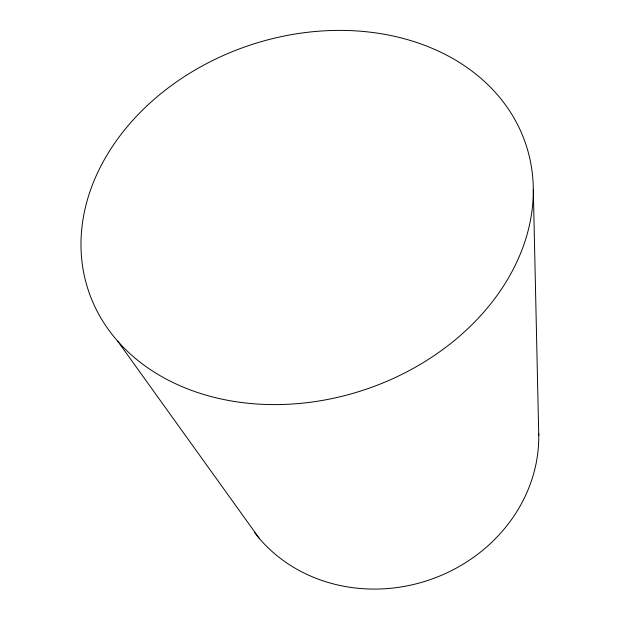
<?xml version="1.0" encoding="UTF-8"?>
<svg xmlns="http://www.w3.org/2000/svg" width="620" height="620" viewBox="0 0 620 620"><rect width="100%" height="100%" fill="white"/><g stroke="black" fill="none" stroke-linecap="round" stroke-linejoin="round"><path stroke-width="0.93" d="M117.73 341.194L259.555 538.734M533.308 189.495A230.617 181.575 -18.5 0 1 195.246 391.708A230.617 181.575 -18.5 0 1 192.89 71.292A230.617 181.575 -18.5 0 1 533.308 189.495L538.757 435.604M538.726 433.706A156.821 142.375 -18.5 0 1 430.582 579.499A156.821 142.375 -18.5 0 1 254.704 532.75"/></g></svg>
